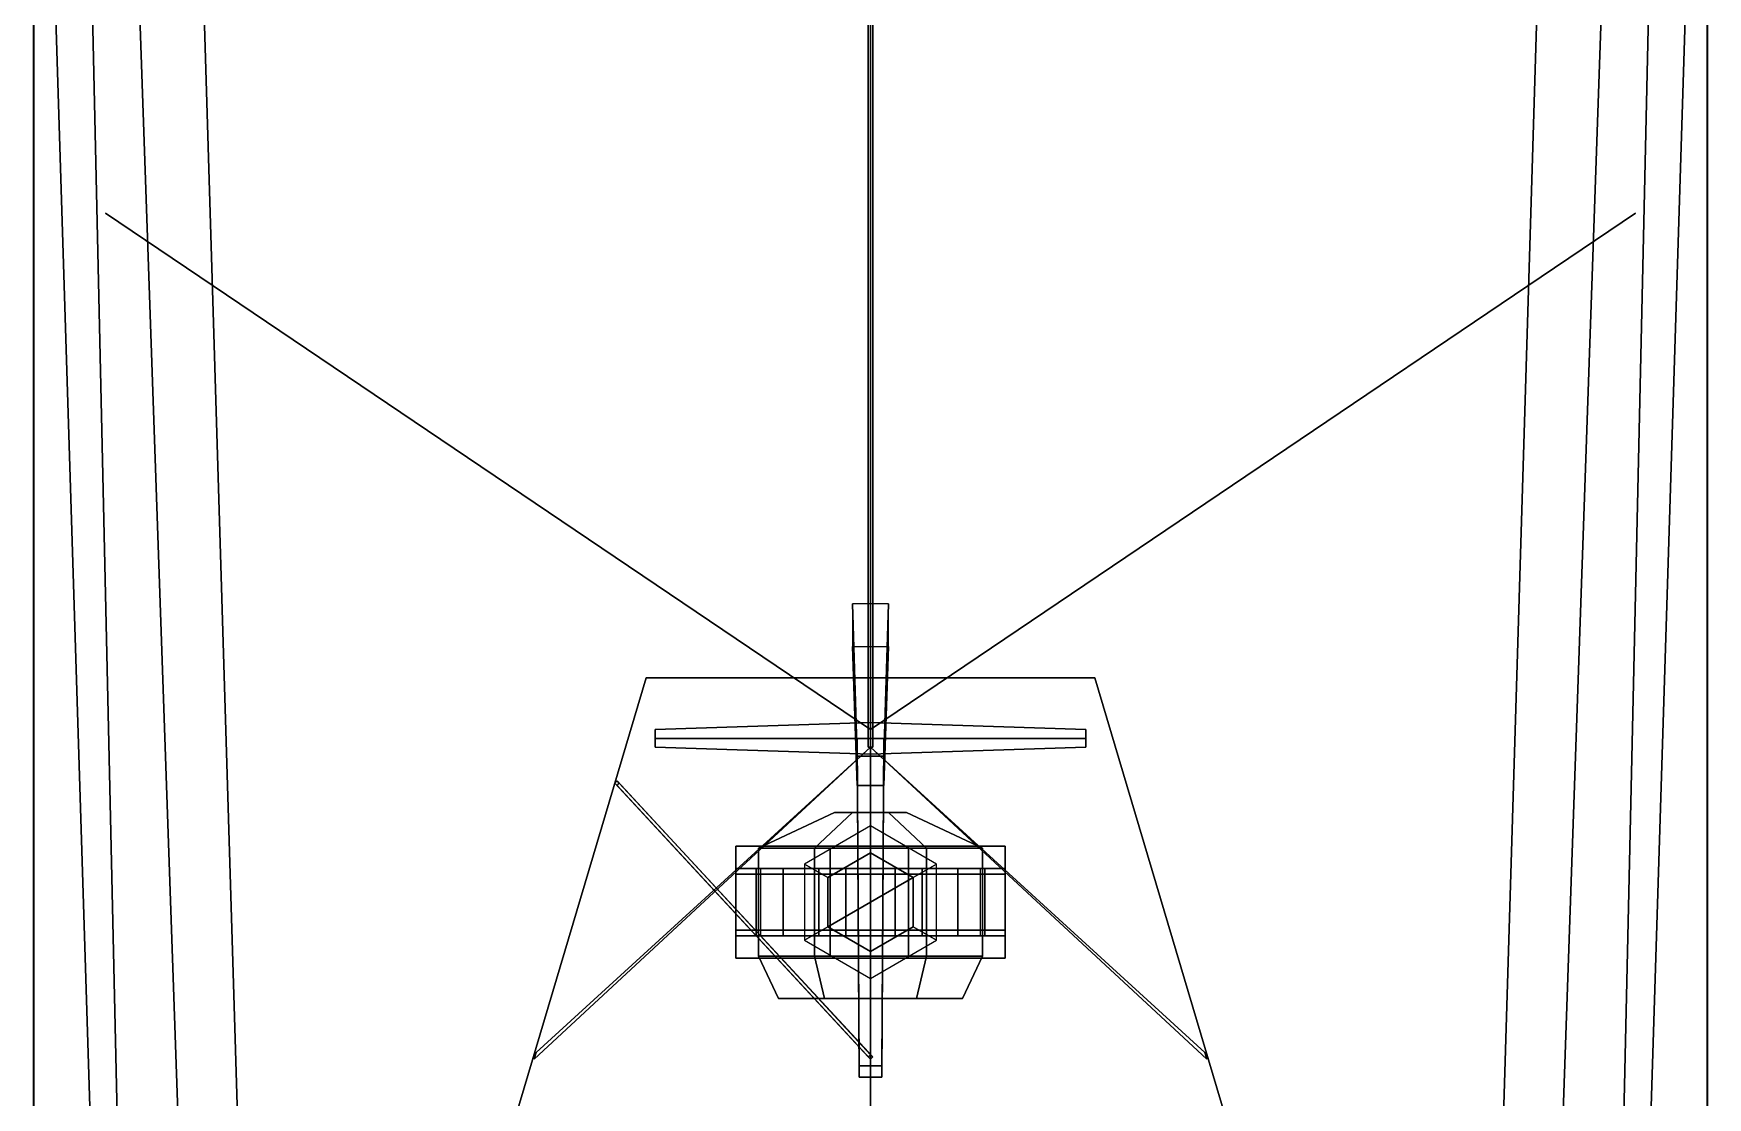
# Model space of a CAD drawing. Header units: millimetres. Extents: x -3.7 to 3.7, y -34 to 38.
# Drawn here: x -3.73 to 3.73, y -9.93 to -5.19 of the extents above; entities that cross this region are included whole.
import ezdxf

# ---------------------------------------------------------------- set-up
doc = ezdxf.new("R2010")
doc.units = ezdxf.units.MM
doc.layers.add('railings', color=3, linetype='Continuous')

msp = doc.modelspace()

# ---------------------------------------------------------------- linework, layer by layer
for points in [[(-0.01, -8.37, 9.52), (0, -8.37, 9.53), (0, 11.93, 17.71), (-0.01, 11.93, 17.7)], [(0, -8.37, 9.51), (-0.01, -8.37, 9.52), (-0.01, 11.93, 17.7), (0, 11.93, 17.69)], [(0, -8.37, 9.53), (0.01, -8.37, 9.52), (0.01, 11.93, 17.7), (0, 11.93, 17.71)], [(0.01, -8.37, 9.52), (0, -8.37, 9.51), (0, 11.93, 17.69), (0.01, 11.93, 17.7)], [(3.7318, -4.17, 1.71), (-3.7318, -4.17, 1.71), (-3.7318, -10.21, 1.71), (3.7318, -10.21, 1.71)], [(-3.7318, -4.17, 1.71), (-3.7318, -4.17, -1.2033), (-3.7318, -10.21, 0.9292), (-3.7318, -10.21, 1.71)], [(-3.7318, -4.17, -1.2033), (-3.6618, -4.17, -1.4456), (-3.4733, -10.21, -0.9394), (-3.7318, -10.21, 0.9292)], [(-3.6618, -4.17, -1.4456), (-3.4895, -4.17, -1.7633), (-3.3549, -10.21, -1.3648), (-3.4733, -10.21, -0.9394)], [(-3.4895, -4.17, -1.7633), (-3.2902, -4.17, -1.9356), (-3.0802, -10.21, -1.6772), (-3.3549, -10.21, -1.3648)], [(-3.2902, -4.17, -1.9356), (-2.9994, -4.17, -2.0595), (-2.8164, -10.21, -1.8656), (-3.0802, -10.21, -1.6772)], [(-2.9994, -4.17, -2.0595), (0, -4.17, -2.598), (0, -10.21, -2.598), (-2.8164, -10.21, -1.8656)], [(2.8164, -10.21, -1.8656), (0, -10.21, -2.598), (0, -4.17, -2.598), (2.9994, -4.17, -2.0595)], [(3.0802, -10.21, -1.6772), (2.8164, -10.21, -1.8656), (2.9994, -4.17, -2.0595), (3.2902, -4.17, -1.9356)], [(3.3549, -10.21, -1.3648), (3.0802, -10.21, -1.6772), (3.2902, -4.17, -1.9356), (3.4895, -4.17, -1.7633)], [(3.4733, -10.21, -0.9394), (3.3549, -10.21, -1.3648), (3.4895, -4.17, -1.7633), (3.6618, -4.17, -1.4456)], [(3.7318, -10.21, 0.9292), (3.4733, -10.21, -0.9394), (3.6618, -4.17, -1.4456), (3.7318, -4.17, -1.2033)], [(3.7318, -10.21, 1.71), (3.7318, -10.21, 0.9292), (3.7318, -4.17, -1.2033), (3.7318, -4.17, 1.71)], [(-3.41, -5.99, 1.72), (0, -8.29, 9.52), (0, -8.29, 9.55), (-3.41, -5.99, 1.85)], [(-3.41, -5.99, 1.85), (0, -8.29, 9.55), (0, -8.29, 9.52), (-3.41, -5.99, 1.72)], [(3.41, -5.99, 1.72), (0, -8.29, 9.52), (0, -8.29, 9.55), (3.41, -5.99, 1.85)], [(3.41, -5.99, 1.85), (0, -8.29, 9.55), (0, -8.29, 9.52), (3.41, -5.99, 1.72)], [(0.08, -7.73, 1.71), (-0.08, -7.73, 1.71), (-0.06, -8.41, 10.86), (0.06, -8.41, 10.86)], [(-0.06, -8.54, 10.86), (-0.06, -8.41, 10.86), (-0.08, -7.73, 1.71), (-0.08, -7.92, 1.71)], [(0.08, -7.92, 1.71), (0.08, -7.73, 1.71), (0.06, -8.41, 10.86), (0.06, -8.54, 10.86)], [(0.06, -8.54, 10.86), (-0.06, -8.54, 10.86), (-0.08, -7.92, 1.71), (0.08, -7.92, 1.71)], [(1, -8.06, 3.88), (-1, -8.06, 3.88), (-1.89, -11.05, 3.88), (1.89, -11.05, 3.88)], [(-1.89, -11.05, 3.88), (-1, -8.06, 3.88), (-1, -8.06, 1.71), (-1.89, -11.05, 1.71)], [(-1.89, -11.05, 4.86), (-1, -8.06, 4.86), (-1, -8.06, 3.88), (-1.89, -11.05, 3.88)], [(-1.89, -11.05, 4.86), (-1, -8.06, 4.86), (-1, -8.06, 3.88), (-1.89, -11.05, 3.88)], [(1, -8.06, 1.71), (-1, -8.06, 1.71), (-1, -8.06, 3.88), (1, -8.06, 3.88)], [(1, -8.06, 3.88), (-1, -8.06, 3.88), (-1, -8.06, 4.86), (1, -8.06, 4.86)], [(-1, -8.06, 3.88), (1, -8.06, 3.88), (1, -8.06, 4.86), (-1, -8.06, 4.86)], [(1.89, -11.05, 1.71), (1, -8.06, 1.71), (1, -8.06, 3.88), (1.89, -11.05, 3.88)], [(1.89, -11.05, 4.86), (1, -8.06, 4.86), (1, -8.06, 3.88), (1.89, -11.05, 3.88)], [(1.89, -11.05, 4.86), (1, -8.06, 4.86), (1, -8.06, 3.88), (1.89, -11.05, 3.88)], [(0, -8.26, 9.52), (0, -8.33, 9.45), (-0.96, -8.33, 9.48), (-0.96, -8.29, 9.52)], [(0, -8.33, 9.59), (0, -8.26, 9.52), (-0.96, -8.29, 9.52), (-0.96, -8.33, 9.56)], [(0, -8.26, 9.52), (0, -8.33, 9.59), (0.96, -8.33, 9.56), (0.96, -8.29, 9.52)], [(0, -8.33, 9.45), (0, -8.26, 9.52), (0.96, -8.29, 9.52), (0.96, -8.33, 9.48)], [(-0.96, -8.29, 9.52), (-0.96, -8.33, 9.56), (-0.96, -8.37, 9.52), (-0.96, -8.33, 9.48)], [(0, -8.33, 9.45), (0, -8.4, 9.52), (-0.96, -8.37, 9.52), (-0.96, -8.33, 9.48)], [(0, -8.4, 9.52), (0, -8.33, 9.59), (-0.96, -8.33, 9.56), (-0.96, -8.37, 9.52)], [(-0.05, -9.79, 8.65), (-0.06, -8.33, 8.24), (-0.06, -8.33, 8.09), (-0.05, -9.84, 8.54)], [(0.06, -8.33, 8.24), (-0.06, -8.33, 8.24), (-0.05, -9.79, 8.65), (0.05, -9.79, 8.65)], [(-0.05, -9.84, 8.54), (-0.06, -8.33, 8.09), (0.06, -8.33, 8.09), (0.05, -9.84, 8.54)], [(0, -8.33, 9.59), (0, -8.4, 9.52), (0.96, -8.37, 9.52), (0.96, -8.33, 9.56)], [(0, -8.4, 9.52), (0, -8.33, 9.45), (0.96, -8.33, 9.48), (0.96, -8.37, 9.52)], [(0.05, -9.84, 8.54), (0.06, -8.33, 8.09), (0.06, -8.33, 8.24), (0.05, -9.79, 8.65)], [(0.96, -8.29, 9.52), (0.96, -8.33, 9.56), (0.96, -8.37, 9.52), (0.96, -8.33, 9.48)], [(-1.49, -9.73, 4.86), (0, -8.37, 9.19), (0, -8.37, 9.22), (-1.5, -9.76, 4.86)], [(-1.5, -9.76, 4.86), (0, -8.37, 9.22), (0, -8.37, 9.19), (-1.49, -9.73, 4.86)], [(0.06, -8.41, 10.86), (-0.06, -8.41, 10.86), (-0.06, -8.54, 10.86), (0.06, -8.54, 10.86)], [(1.5, -9.76, 4.86), (0, -8.37, 9.22), (0, -8.37, 9.19), (1.49, -9.73, 4.86)], [(1.49, -9.73, 4.86), (0, -8.37, 9.19), (0, -8.37, 9.22), (1.5, -9.76, 4.86)], [(-1.13, -8.52, 3.88), (-1.14, -8.53, 3.88), (-0.01, -9.75, 8.57), (0, -9.74, 8.57)], [(-1.14, -8.53, 3.88), (-1.13, -8.54, 3.88), (0, -9.76, 8.57), (-0.01, -9.75, 8.57)], [(-1.12, -8.53, 3.88), (-1.13, -8.52, 3.88), (0, -9.74, 8.57), (0.01, -9.75, 8.57)], [(-1.13, -8.54, 3.88), (-1.12, -8.53, 3.88), (0.01, -9.75, 8.57), (0, -9.76, 8.57)], [(-0.5, -8.82, 5.55), (-0.25, -8.82, 5.983), (-0.08, -8.66, 5.6886), (-0.16, -8.66, 5.55)], [(-0.25, -8.82, 5.117), (-0.5, -8.82, 5.55), (-0.16, -8.66, 5.55), (-0.08, -8.66, 5.4114)], [(-0.1905, -8.95, 4.48), (0, -8.84, 4.48), (0, -8.72, 3.88), (-0.2944, -8.89, 3.88)], [(-0.25, -8.82, 5.983), (0.25, -8.82, 5.983), (0.08, -8.66, 5.6886), (-0.08, -8.66, 5.6886)], [(0.25, -8.82, 5.117), (-0.25, -8.82, 5.117), (-0.08, -8.66, 5.4114), (0.08, -8.66, 5.4114)], [(-0.08, -8.66, 5.6886), (0.08, -8.66, 5.6886), (0.16, -8.66, 5.55), (-0.16, -8.66, 5.55)], [(-0.16, -8.66, 5.55), (0.16, -8.66, 5.55), (0.08, -8.66, 5.4114), (-0.08, -8.66, 5.4114)], [(0, -8.84, 4.48), (0.1905, -8.95, 4.48), (0.2944, -8.89, 3.88), (0, -8.72, 3.88)], [(0.25, -8.82, 5.983), (0.5, -8.82, 5.55), (0.16, -8.66, 5.55), (0.08, -8.66, 5.6886)], [(0.5, -8.82, 5.55), (0.25, -8.82, 5.117), (0.08, -8.66, 5.4114), (0.16, -8.66, 5.55)], [(-0.6, -8.81, 5.55), (-0.6, -8.935, 5.7665), (0.6, -8.935, 5.7665), (0.6, -8.81, 5.55)], [(-0.6, -8.935, 5.3335), (-0.6, -8.81, 5.55), (0.6, -8.81, 5.55), (0.6, -8.935, 5.3335)], [(-0.6, -8.81, 5.55), (-0.6, -9.31, 5.55), (-0.6, -9.185, 5.7665), (-0.6, -8.935, 5.7665)], [(-0.6, -8.935, 5.3335), (-0.6, -9.185, 5.3335), (-0.6, -9.31, 5.55), (-0.6, -8.81, 5.55)], [(-0.25, -8.82, 5.983), (-0.5, -8.82, 5.55), (-0.5, -9.3, 5.55), (-0.25, -9.3, 5.983)], [(-0.5, -8.82, 5.55), (-0.25, -8.82, 5.117), (-0.25, -9.3, 5.117), (-0.5, -9.3, 5.55)], [(0.25, -8.82, 5.983), (-0.25, -8.82, 5.983), (-0.25, -9.3, 5.983), (0.25, -9.3, 5.983)], [(-0.25, -8.82, 5.117), (0.25, -8.82, 5.117), (0.25, -9.3, 5.117), (-0.25, -9.3, 5.117)], [(0, -8.84, 4.48), (-0.1905, -8.95, 4.48), (-0.1905, -9.17, 4.48), (0.1905, -8.95, 4.48)], [(-0.18, -8.82, 6.13), (0.17, -8.82, 6.13), (0.17, -8.82, 5.98), (-0.18, -8.82, 5.98)], [(0.17, -9.3, 6.13), (0.17, -8.82, 6.13), (-0.18, -8.82, 6.13), (-0.18, -9.3, 6.13)], [(-0.18, -9.3, 6.13), (-0.18, -8.82, 6.13), (-0.18, -8.82, 5.98), (-0.18, -9.3, 5.98)], [(0.17, -9.3, 5.98), (0.17, -8.82, 5.98), (0.17, -8.82, 6.13), (0.17, -9.3, 6.13)], [(0.5, -8.82, 5.55), (0.25, -8.82, 5.983), (0.25, -9.3, 5.983), (0.5, -9.3, 5.55)], [(0.25, -8.82, 5.117), (0.5, -8.82, 5.55), (0.5, -9.3, 5.55), (0.25, -9.3, 5.117)], [(0.6, -8.935, 5.7665), (0.6, -9.185, 5.7665), (0.6, -9.31, 5.55), (0.6, -8.81, 5.55)], [(0.6, -8.81, 5.55), (0.6, -9.31, 5.55), (0.6, -9.185, 5.3335), (0.6, -8.935, 5.3335)], [(-0.6, -8.91, 4.93), (-0.39, -8.91, 4.93), (-0.11, -8.91, 4.74), (-0.51, -8.91, 4.74)], [(-0.6, -9.21, 4.93), (-0.6, -8.91, 4.93), (-0.51, -8.91, 4.74), (-0.51, -9.21, 4.74)], [(-0.6, -8.91, 5.38), (-0.49, -8.91, 5.38), (-0.39, -8.91, 4.93), (-0.6, -8.91, 4.93)], [(-0.6, -9.21, 5.38), (-0.6, -8.91, 5.38), (-0.6, -8.91, 4.93), (-0.6, -9.21, 4.93)], [(-0.6, -8.935, 5.7665), (-0.6, -9.185, 5.7665), (0.6, -9.185, 5.7665), (0.6, -8.935, 5.7665)], [(-0.6, -9.185, 5.3335), (-0.6, -8.935, 5.3335), (0.6, -8.935, 5.3335), (0.6, -9.185, 5.3335)], [(-0.51, -8.91, 4.74), (0.51, -8.91, 4.74), (0.23, -8.91, 4.48), (-0.23, -8.91, 4.48)], [(-0.51, -9.21, 4.74), (-0.51, -8.91, 4.74), (-0.23, -8.91, 4.48), (-0.23, -9.21, 4.48)], [(-0.39, -9.21, 4.93), (-0.39, -8.91, 4.93), (-0.49, -8.91, 5.38), (-0.49, -9.21, 5.38)], [(-0.11, -9.21, 4.74), (-0.11, -8.91, 4.74), (-0.39, -8.91, 4.93), (-0.39, -9.21, 4.93)], [(-0.1905, -9.17, 4.48), (-0.1905, -8.95, 4.48), (-0.2944, -8.89, 3.88), (-0.2944, -9.23, 3.88)], [(-0.23, -8.91, 4.48), (0.23, -8.91, 4.48), (0.23, -9.21, 4.48), (-0.23, -9.21, 4.48)], [(0.1905, -8.95, 4.48), (-0.1905, -9.17, 4.48), (0, -9.28, 4.48), (0.1905, -9.17, 4.48)], [(0.11, -9.21, 4.74), (0.11, -8.91, 4.74), (-0.11, -8.91, 4.74), (-0.11, -9.21, 4.74)], [(0.11, -8.91, 4.74), (0.11, -9.21, 4.74), (0.39, -9.21, 4.93), (0.39, -8.91, 4.93)], [(0.51, -8.91, 4.74), (0.11, -8.91, 4.74), (0.39, -8.91, 4.93), (0.6, -8.91, 4.93)], [(0.1905, -8.95, 4.48), (0.1905, -9.17, 4.48), (0.2944, -9.23, 3.88), (0.2944, -8.89, 3.88)], [(0.23, -9.21, 4.48), (0.23, -8.91, 4.48), (0.51, -8.91, 4.74), (0.51, -9.21, 4.74)], [(0.39, -8.91, 4.93), (0.39, -9.21, 4.93), (0.49, -9.21, 5.38), (0.49, -8.91, 5.38)], [(0.6, -8.91, 4.93), (0.39, -8.91, 4.93), (0.49, -8.91, 5.38), (0.6, -8.91, 5.38)], [(0.6, -8.91, 4.93), (0.6, -9.21, 4.93), (0.51, -9.21, 4.74), (0.51, -8.91, 4.74)], [(0.6, -8.91, 5.38), (0.6, -9.21, 5.38), (0.6, -9.21, 4.93), (0.6, -8.91, 4.93)], [(0, -9.28, 4.48), (-0.1905, -9.17, 4.48), (-0.2944, -9.23, 3.88), (0, -9.4, 3.88)], [(0.1905, -9.17, 4.48), (0, -9.28, 4.48), (0, -9.4, 3.88), (0.2944, -9.23, 3.88)], [(-0.6, -9.185, 5.7665), (-0.6, -9.31, 5.55), (0.6, -9.31, 5.55), (0.6, -9.185, 5.7665)], [(-0.6, -9.31, 5.55), (-0.6, -9.185, 5.3335), (0.6, -9.185, 5.3335), (0.6, -9.31, 5.55)], [(-0.51, -9.21, 4.74), (-0.11, -9.21, 4.74), (-0.39, -9.21, 4.93), (-0.6, -9.21, 4.93)], [(-0.6, -9.21, 4.93), (-0.39, -9.21, 4.93), (-0.49, -9.21, 5.38), (-0.6, -9.21, 5.38)], [(-0.23, -9.21, 4.48), (0.23, -9.21, 4.48), (0.51, -9.21, 4.74), (-0.51, -9.21, 4.74)], [(0.6, -9.21, 4.93), (0.39, -9.21, 4.93), (0.11, -9.21, 4.74), (0.51, -9.21, 4.74)], [(0.6, -9.21, 5.38), (0.49, -9.21, 5.38), (0.39, -9.21, 4.93), (0.6, -9.21, 4.93)], [(-0.25, -9.3, 5.983), (-0.5, -9.3, 5.55), (-0.41, -9.49, 5.55), (-0.205, -9.49, 5.9051)], [(-0.5, -9.3, 5.55), (-0.25, -9.3, 5.117), (-0.205, -9.49, 5.1949), (-0.41, -9.49, 5.55)], [(0.25, -9.3, 5.983), (-0.25, -9.3, 5.983), (-0.205, -9.49, 5.9051), (0.205, -9.49, 5.9051)], [(-0.25, -9.3, 5.117), (0.25, -9.3, 5.117), (0.205, -9.49, 5.1949), (-0.205, -9.49, 5.1949)], [(-0.18, -9.3, 5.98), (0.17, -9.3, 5.98), (0.17, -9.3, 6.13), (-0.18, -9.3, 6.13)], [(0.5, -9.3, 5.55), (0.25, -9.3, 5.983), (0.205, -9.49, 5.9051), (0.41, -9.49, 5.55)], [(0.25, -9.3, 5.117), (0.5, -9.3, 5.55), (0.41, -9.49, 5.55), (0.205, -9.49, 5.1949)], [(0.205, -9.49, 5.9051), (-0.205, -9.49, 5.9051), (-0.41, -9.49, 5.55), (0.41, -9.49, 5.55)], [(0.41, -9.49, 5.55), (-0.41, -9.49, 5.55), (-0.205, -9.49, 5.1949), (0.205, -9.49, 5.1949)], [(0.05, -9.79, 8.65), (-0.05, -9.79, 8.65), (-0.05, -9.84, 8.54), (0.05, -9.84, 8.54)]]:
    msp.add_3dface(points)
at = {"layer": 'railings'}
for points in [[(-3.73, -4.54, 2.6), (-3.73, -10.5, 2.64), (-3.73, -10.5, 2.67), (-3.73, -4.54, 2.63)], [(-3.73, -4.54, 2.63), (-3.73, -10.5, 2.67), (-3.73, -10.5, 2.64), (-3.73, -4.54, 2.6)], [(-3.73, -4.54, 2.13), (-3.73, -10.5, 2.17), (-3.73, -10.5, 2.14), (-3.73, -4.54, 2.1)], [(-3.73, -4.54, 2.1), (-3.73, -10.5, 2.14), (-3.73, -10.5, 2.17), (-3.73, -4.54, 2.13)], [(3.73, -4.54, 2.1), (3.73, -10.5, 2.14), (3.73, -10.5, 2.17), (3.73, -4.54, 2.13)], [(3.73, -4.54, 2.13), (3.73, -10.5, 2.17), (3.73, -10.5, 2.14), (3.73, -4.54, 2.1)], [(3.73, -4.54, 2.63), (3.73, -10.5, 2.67), (3.73, -10.5, 2.64), (3.73, -4.54, 2.6)], [(3.73, -4.54, 2.6), (3.73, -10.5, 2.64), (3.73, -10.5, 2.67), (3.73, -4.54, 2.63)], [(-3.73, -5.96, 2.61), (-3.73, -5.96, 1.71), (-3.73, -5.99, 1.71), (-3.73, -5.99, 2.61)], [(-3.73, -5.99, 2.61), (-3.73, -5.99, 1.71), (-3.73, -5.96, 1.71), (-3.73, -5.96, 2.61)], [(3.73, -5.99, 2.61), (3.73, -5.99, 1.71), (3.73, -5.96, 1.71), (3.73, -5.96, 2.61)], [(3.73, -5.96, 2.61), (3.73, -5.96, 1.71), (3.73, -5.99, 1.71), (3.73, -5.99, 2.61)], [(-3.73, -7.5, 2.62), (-3.73, -7.5, 1.71), (-3.73, -7.47, 1.71), (-3.73, -7.47, 2.62)], [(-3.73, -7.47, 2.62), (-3.73, -7.47, 1.71), (-3.73, -7.5, 1.71), (-3.73, -7.5, 2.62)], [(3.73, -7.5, 2.62), (3.73, -7.5, 1.71), (3.73, -7.47, 1.71), (3.73, -7.47, 2.62)], [(3.73, -7.47, 2.62), (3.73, -7.47, 1.71), (3.73, -7.5, 1.71), (3.73, -7.5, 2.62)], [(-3.73, -9.08, 2.63), (-3.73, -9.08, 1.71), (-3.73, -9.05, 1.71), (-3.73, -9.05, 2.63)], [(-3.73, -9.05, 2.63), (-3.73, -9.05, 1.71), (-3.73, -9.08, 1.71), (-3.73, -9.08, 2.63)], [(3.73, -9.05, 2.63), (3.73, -9.05, 1.71), (3.73, -9.08, 1.71), (3.73, -9.08, 2.63)], [(3.73, -9.08, 2.63), (3.73, -9.08, 1.71), (3.73, -9.05, 1.71), (3.73, -9.05, 2.63)]]:
    msp.add_3dface(points, dxfattribs=at)

doc.saveas('drawing.dxf')
